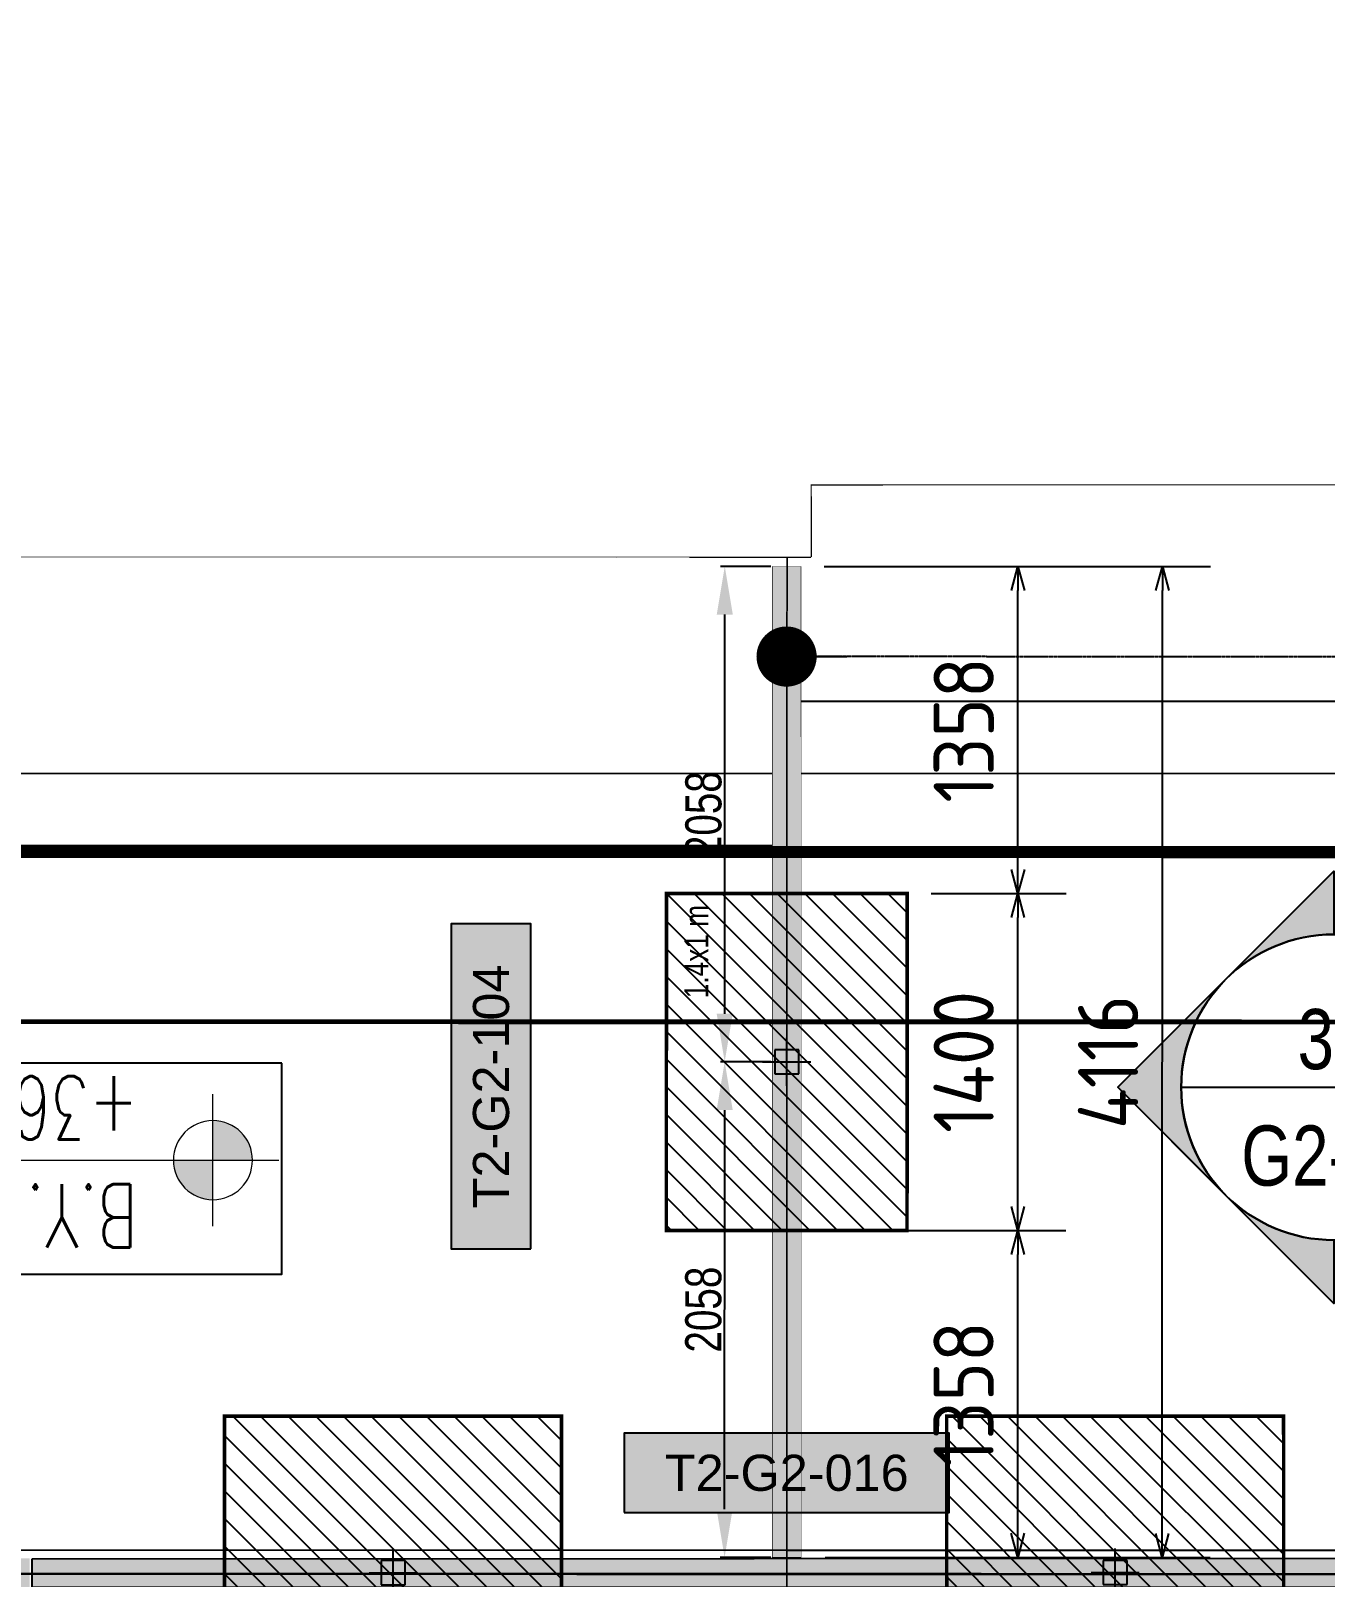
# Model space of a CAD drawing. Header units: centimetres. Extents: x -6122352 to 6876996, y -1694241 to 2592194.
# Drawn here: x 95045 to 100422, y -42178 to -35755 of the extents above; entities that cross this region are included whole.
import ezdxf
from ezdxf.enums import TextEntityAlignment as Align
from ezdxf.xclip import XClip

# ---------------------------------------------------------------- set-up
doc = ezdxf.new("R2010")
doc.units = ezdxf.units.CM
doc.header["$MEASUREMENT"] = 0
doc.header["$XCLIPFRAME"] = 2
doc.header["$PDMODE"] = 66
doc.header["$PDSIZE"] = 100
for name, pattern in [('CENTER', [2, 1.25, -0.25, 0.25, -0.25]), ('DASHED2', [0.375, 0.25, -0.125]), ('XR-AR-END-SETTING OUT PLAN$0$23261-XR-AR-SI-GF$0$HIDDEN', [0.375, 0.25, -0.125])]:
    doc.linetypes.add(name, pattern=pattern)
doc.layers.get('Defpoints').update_dxf_attribs({"color": 255, "linetype": 'CENTER'})
for name, color, linetype in [('00-MI-DIM', 7, 'Continuous'), ('23585-XR-AR-BOUNDARY WALLS AND SETBACKS$0$setback', 7, 'XR-AR-END-SETTING OUT PLAN$0$23261-XR-AR-SI-GF$0$HIDDEN'), ('@MI-FOOTINGS', 7, 'Continuous'), ('@MI-MEP', 7, 'Continuous'), ('@MI-REF LAYER', 7, 'Continuous'), ('@MI-TYPE-02', 6, 'Continuous'), ('B_TH_4', 7, 'Continuous'), ('PANEL-TAGS', 7, 'Continuous'), ('XR-AR-END-SETTING OUT PLAN$0$23585-XR-AR-END-GROUND FLOOR$0$A-Flor-Strs', 1, 'Continuous'), ('XR-AR-MID-SETTING OUT FOR MASTER$0$23585-XR-AR-MID-GROUND FLOOR$0$A-Flor-Strs', 1, 'Continuous'), ('XR-AR-MID-SETTING OUT FOR MASTER$0$23585-XR-AR-MID-GROUND FLOOR$0$GS-HATCH-FLOOR TILE', 251, 'Continuous'), ('XREF1$0$S-LEVELS', 2, 'Continuous'), ('XREF1$0$TYPICAL NEW PROFILE', 3, 'Continuous')]:
    doc.layers.add(name, color=color, linetype=linetype)
doc.layers.add('08-Compound Wall-2', color=6, linetype='Continuous', lineweight=25, true_color=0xff00ff)
doc.layers.add('23585-XR-AR-DAMAC PLOT LIMITS$0$1-End units', color=7, linetype='Continuous', lineweight=5, true_color=0xf8991e)
for name, color, linetype, lineweight in [('23585-XR-AR-DAMAC PLOT LIMITS$0$1-Mid units', 41, 'Continuous', 5), ('@ Foundations', 4, 'DASHED2', 50), ('A-ANNO-TEXT', 3, 'Continuous', 25), ('XR-AR-END-SETTING OUT PLAN$0$23585-XR-AR-END-GROUND FLOOR$0$A-GLAZ-SILL', 8, 'Continuous', 5), ('XR-AR-END-SETTING OUT PLAN$0$23585-XR-AR-END-GROUND FLOOR$0$A-GLAZ-WNDO', 232, 'Continuous', 9), ('XR-AR-END-SETTING OUT PLAN$0$23585-XR-AR-END-GROUND FLOOR$0$A-WALL', 7, 'Continuous', 30), ('XR-AR-END-SETTING OUT PLAN$0$23585-XR-AR-END-GROUND FLOOR$0$S-COLS', 51, 'Continuous', 40), ('XR-AR-END-SETTING OUT PLAN$0$23585-XR-AR-END-GROUND FLOOR$0$S-COLS-PATT', 8, 'Continuous', 5), ('XR-AR-MID-SETTING OUT FOR MASTER$0$23585-XR-AR-MID-GROUND FLOOR$0$$A-GLAZ-WNDO', 232, 'Continuous', 9), ('XR-AR-MID-SETTING OUT FOR MASTER$0$23585-XR-AR-MID-GROUND FLOOR$0$A-GLAZ-SILL', 8, 'Continuous', 5), ('XR-AR-MID-SETTING OUT FOR MASTER$0$23585-XR-AR-MID-GROUND FLOOR$0$A-GLAZ-WNDO', 232, 'Continuous', 9), ('XR-AR-MID-SETTING OUT FOR MASTER$0$23585-XR-AR-MID-GROUND FLOOR$0$A-WALL', 7, 'Continuous', 30), ('XR-AR-MID-SETTING OUT FOR MASTER$0$23585-XR-AR-MID-GROUND FLOOR$0$S-COLS', 51, 'Continuous', 40), ('XREF1$0$36-TAGLVL', 23, 'Continuous', 9)]:
    doc.layers.add(name, color=color, linetype=linetype, lineweight=lineweight)
doc.styles.add('Arial Narrow', font='ARIALN.TTF', dxfattribs={"width": 0.95, "height": 500})
doc.styles.add('JWC 1.50MM', font='GOTHIC.TTF', dxfattribs={"width": 0.8, "height": 1.5})
doc.styles.add('PANELTAG_STYLE', font='arial.ttf')
doc.styles.add('Schueco-BEMSTIL', font='isocpeur.ttf', dxfattribs={"width": 0.9})
doc.styles.add('XREF1$0$DLT_TEXT', font='romans.shx', dxfattribs={"width": 0.7})
doc.dimstyles.new('JWC - 1.5', dxfattribs={"dimtxt": 1.5, "dimasz": 2, "dimexe": 0.18, "dimexo": 0.06, "dimgap": 0.09, "dimtad": 1, "dimtoh": 1, "dimdec": 0, "dimzin": 0, "dimdsep": 46, "dimtxsty": 'JWC 1.50MM', "dimcen": 0.09, "dimclrd": 1, "dimclre": 1, "dimclrt": 2, "dimadec": 0, "dimazin": 0, "dimtfac": 1, "dimtdec": 0, "dimtofl": 0, "dimtmove": 0, "dimatfit": 3, "dimfxl": 30, "dimtolj": 1, "dimtzin": 0, "dimarcsym": 0})
doc.dimstyles.new('MI- JWC-TXT-2.5 MM', dxfattribs={"dimscale": 1.5, "dimtxt": 2.5, "dimasz": 1, "dimexe": 2, "dimexo": 1, "dimgap": 1, "dimtad": 1, "dimdec": 0, "dimdsep": 46, "dimtxsty": 'Schueco-BEMSTIL', "dimblk": 'OPEN30', "dimcen": 0, "dimdle": 2, "dimclrd": 140, "dimclre": 8, "dimclrt": 40, "dimadec": 0, "dimazin": 2, "dimtfac": 1, "dimtdec": 0, "dimtix": 1, "dimtmove": 2, "dimatfit": 3, "dimldrblk": 'OPEN', "dimfxl": 2, "dimlwd": -1, "dimlwe": -1, "dimarcsym": 0})
pattern_1 = [(45, (0, 0), (-57.45242597140699, 57.45242597140699), [])]

# ---------------------------------------------------------------- blocks, each defined once
blk = doc.blocks.new('23585-XR-AR-BOUNDARY WALLS AND SETBACKS')
at = {"layer": '08-Compound Wall-2'}
blk.add_lwpolyline([(496465.304265361, 2768950.314838669), (496482.9255285829, 2768934.168785633), (496489.0395714305, 2768940.84125811), (496493.0929700581, 2768945.265056611), (496497.1463700577, 2768949.688856612), (496501.1997700583, 2768954.112656611), (496505.2531700579, 2768958.536456612), (496511.2982549883, 2768965.13399356), (496493.6763889136, 2768981.279238157)], dxfattribs=at)
at = {"layer": '23585-XR-AR-BOUNDARY WALLS AND SETBACKS$0$setback', "ltscale": 40, "const_width": 0.05}
blk.add_lwpolyline([(496482.7465575228, 2768938.266069014), (496468.3693618508, 2768951.439640108), (496472.5242740114, 2768955.974177996), (496476.5774013817, 2768960.39789873), (496480.6310491082, 2768964.821550814), (496484.6844491076, 2768969.245350815), (496488.7378421992, 2768973.669143274), (496492.8907719729, 2768978.201506046), (496507.268439416, 2768965.02861297), (496503.11500178, 2768960.495598367), (496499.0616017811, 2768956.071798366), (496495.0082017799, 2768951.647998367), (496490.9548017806, 2768947.224198367), (496486.9014429426, 2768942.800443289)], close=True, dxfattribs=at)
blk = doc.blocks.new('A$C9d9485f6')
at = {"layer": 'A-ANNO-TEXT', "rotation": 312.4881850805905}
blk.add_blockref('23585-XR-AR-BOUNDARY WALLS AND SETBACKS', (-2377088.534775567, -1504219.252137818), dxfattribs=at)
blk = doc.blocks.new('23585-XR-AR-DAMAC PLOT LIMITS')
at = {"layer": '23585-XR-AR-DAMAC PLOT LIMITS$0$1-End units', "color": 251, "true_color": 0x636466}
for points in [[(496482.9316999996, 2768934.0275), (496465.2367000002, 2768950.2411), (496471.4183, 2768956.987500001), (496489.1133000003, 2768940.773700001)], [(496482.9316999996, 2768934.0275), (496489.1133000003, 2768940.773700001), (496506.8082999997, 2768924.5601), (496500.6268999996, 2768917.8137)]]:
    blk.add_lwpolyline(points, close=True, dxfattribs=at)
at = {"layer": '23585-XR-AR-DAMAC PLOT LIMITS$0$1-Mid units', "color": 251, "true_color": 0x636466}
for points in [[(496489.1133000003, 2768940.773700001), (496471.4183, 2768956.987500001), (496475.4715, 2768961.4113), (496493.1666999999, 2768945.1975)], [(496489.1133000003, 2768940.773700001), (496493.1666999999, 2768945.1975), (496510.8617000002, 2768928.983899999), (496506.8082999997, 2768924.5601)]]:
    blk.add_lwpolyline(points, close=True, dxfattribs=at)
blk = doc.blocks.new('A$Cf093b529')
at = {"layer": 'A-ANNO-TEXT'}
blk.add_blockref('23585-XR-AR-DAMAC PLOT LIMITS', (-495391.9901121984, -2768603.441896566), dxfattribs=at)
blk = doc.blocks.new('XR-AR-END-SETTING OUT PLAN$0$23585-XR-AR-END-GROUND FLOOR$0$A$C75a8815d')
at = {"layer": 'XR-AR-END-SETTING OUT PLAN$0$23585-XR-AR-END-GROUND FLOOR$0$S-COLS', "color": 252, "lineweight": 30}
blk.add_lwpolyline([(6049.830236434937, 13227.55946516991), (6049.830236434937, 12227.55946421623), (6249.830236196518, 12227.55946421623), (6249.830236434937, 13227.55946469307)], close=True, dxfattribs=at)
blk = doc.blocks.new('XR-AR-END-SETTING OUT PLAN')
at = {"layer": 'XR-AR-END-SETTING OUT PLAN$0$23585-XR-AR-END-GROUND FLOOR$0$A-Flor-Strs', "color": 8}
for points in [[(3000.084657981992, 19773.27214288712), (3000.084658399224, 20973.27214384079), (9090.020709103266, 20973.16710468142)], [(3300.084657981992, 19773.27214288712), (3300.084658041596, 20673.27217292786), (9090.0155365165, 20673.27206735766)]]:
    blk.add_lwpolyline(points, dxfattribs=at)
at = {"layer": 'XR-AR-END-SETTING OUT PLAN$0$23585-XR-AR-END-GROUND FLOOR$0$A-GLAZ-SILL', "color": 252}
blk.add_line((3550.084660366178, 19523.35189294815), (8750.084660485387, 19523.35189342499), dxfattribs=at)
at = {"layer": 'XR-AR-END-SETTING OUT PLAN$0$23585-XR-AR-END-GROUND FLOOR$0$A-GLAZ-WNDO', "color": 252}
for p, q in [((6150.084660366178, 19773.35189342499), (3550.084660425782, 19773.35189294815)), ((6150.084660366178, 19773.35189342499), (8750.084660246968, 19773.35189294815)), ((7410.084660485387, 19623.35189294815), (7410.084660306573, 19773.35189294815)), ((7460.084660425782, 19773.35189247131), (7460.084660127759, 19623.35189342499)), ((8700.084660306573, 19623.35189294815), (8700.084660485387, 19773.35189342499)), ((8750.084660246968, 19773.35189294815), (8750.084660485387, 19523.35189342499)), ((3550.084660425782, 19623.35189294815), (6150.084660485387, 19623.35189294815)), ((8750.084660127759, 19623.35189294815), (6150.084660485387, 19623.35189294815))]:
    blk.add_line(p, q, dxfattribs=at)
blk.add_lwpolyline([(7460.084660306573, 19723.35189294815), (8700.084660604596, 19723.35189294815)], dxfattribs=at)
for points in [[(6070.084660306573, 19563.35189294815), (4860.084660425782, 19563.35189437866), (4860.084660246968, 19613.35189247131), (6070.084659948945, 19613.35189294815)], [(6150.084660425782, 19563.35189294815), (6070.084660306573, 19563.35189294815), (6070.084659948945, 19613.35189294815), (6150.084660485387, 19613.35189342499)], [(6150.084660425782, 19563.35189294815), (6230.084660366178, 19563.35189390182), (6230.084660485387, 19613.35189342499), (6150.084660485387, 19613.35189342499)], [(6230.084660366178, 19563.35189390182), (7440.084660246968, 19563.35189294815), (7440.084660246968, 19613.35189199448), (6230.084660485387, 19613.35189342499)], [(7520.084660544991, 19563.35189199448), (7440.084660246968, 19563.35189294815), (7440.084660246968, 19613.35189199448), (7520.084660485387, 19613.35189294815)]]:
    blk.add_lwpolyline(points, close=True, dxfattribs=at)
at = {"layer": 'XR-AR-END-SETTING OUT PLAN$0$23585-XR-AR-END-GROUND FLOOR$0$A-WALL', "color": 8}
for points in [[(9250.08550722897, 19773.2721414566), (8750.084660485387, 19773.35278987885), (8750.084660306573, 19523.27034950256), (9250.027719274163, 19523.38991355896)], [(9250.102083459496, 6650.001490592957), (9050.100989297032, 6650.001235485077), (9050.10098965466, 8750.000639915466), (6850.11106570065, 8750.002635478973), (6850.111066058278, 8700.0026679039), (6750.111065879464, 8700.002668380737), (6750.111065879464, 8750.000871658325), (6650.111065939069, 8750.000871658325), (6650.111065283418, 8850.002022743225), (6950.111065164208, 8850.002250671387), (6950.111065879464, 8899.99970960617), (7050.111065879464, 8899.99970817566), (7050.11106570065, 8850.002797603607), (9050.099628582597, 8850.000640392303), (9050.10098899901, 10349.9981546402), (7050.11106581986, 10349.99975156784), (7050.111065998673, 9799.999710083008), (6950.11106570065, 9799.999708652496), (6950.112433806062, 10550.00580835342), (7050.108891561627, 10550.00580835342), (7050.104876235127, 10449.99988079071), (9050.099116638303, 10449.9981546402), (9049.948119357228, 19523.36598014832), (9249.950268521905, 19523.36597967148)]]:
    blk.add_lwpolyline(points, close=True, dxfattribs=at)
at = {"layer": 'XR-AR-END-SETTING OUT PLAN$0$23585-XR-AR-END-GROUND FLOOR$0$S-COLS-PATT', "color": 8}
blk.add_blockref('XR-AR-END-SETTING OUT PLAN$0$23585-XR-AR-END-GROUND FLOOR$0$A$C75a8815d', (3000.129344239831, 5499.998310089111), dxfattribs=at)
blk = doc.blocks.new('END UNIT')
at = {"xscale": 0.001, "yscale": 0.001, "zscale": 0.001}
blk.add_blockref('XR-AR-END-SETTING OUT PLAN', (-9.150201729830158, 0), dxfattribs=at)
blk = doc.blocks.new('XR-AR-MID-SETTING OUT FOR MASTER$0$23585-XR-AR-MID-GROUND FLOOR$0$945-4P-1-101-GROUND FLOOR PLAN$0$XR-MIDDLE-GROUND FLOOR PLAN$0$A$C446944C1')
at = {"layer": 'XR-AR-MID-SETTING OUT FOR MASTER$0$23585-XR-AR-MID-GROUND FLOOR$0$A-GLAZ-SILL', "color": 252}
blk.add_line((-2.733431756496429e-07, -4.737777635455132e-05), (5.199999726377428, -4.737754352390766e-05), dxfattribs=at)
for points in [[(2.208076124545187, -0.02284434624016285), (2.208076124545187, -0.1242443462833762), (2.093846930889413, -0.07354434626176953), (2.208076124545187, -0.02284434624016285)], [(2.991923328721896, -0.02284434624016285), (2.991923328721896, -0.1242443462833762), (3.106152522144839, -0.07354434579610825), (2.991923328721896, -0.02284434624016285)]]:
    blk.add_lwpolyline(points, dxfattribs=at)
at = {"layer": 'XR-AR-MID-SETTING OUT FOR MASTER$0$23585-XR-AR-MID-GROUND FLOOR$0$A-GLAZ-WNDO', "color": 252}
for p, q in [((5.199999726610258, 0.2499526219908148), (-2.735760062932968e-07, 0.2499526222236454)), ((-2.735760062932968e-07, 0.2499526222236454), (-2.733431756496429e-07, -4.737777635455132e-05)), ((0.04999972670339048, 0.0999526223167777), (0.04999972647055984, 0.2499526219908148)), ((1.284999726805836, 0.2499526222236454), (1.284999726805836, 0.09995262185111642)), ((1.334999726619571, 0.09995262208394706), (1.334999726619571, 0.2499526222236454)), ((3.864999726880342, 0.0999526223167777), (3.864999726880342, 0.2499526224564761)), ((3.914999726694077, 0.2499526222236454), (3.914999726694077, 0.09995262185111642)), ((5.149999726563692, 0.09995262254960835), (5.149999726796523, 0.2499526222236454)), ((5.199999726610258, 0.2499526219908148), (5.199999726377428, -4.737754352390766e-05)), ((-2.733431756496429e-07, 0.09995262208394706), (2.599999726517126, 0.09995262185111642)), ((5.199999726610258, 0.0999526223167777), (2.599999726517126, 0.09995262185111642))]:
    blk.add_line(p, q, dxfattribs=at)
for points in [[(1.284999726805836, 0.1999526221770793), (0.04999972647055984, 0.1999526226427406)], [(3.914999726694077, 0.1999526221770793), (5.149999726796523, 0.1999526219442487)]]:
    blk.add_lwpolyline(points, dxfattribs=at)
for points in [[(1.224999726749957, 0.03995262226089835), (1.304999726824462, 0.03995262226089835), (1.304999726824462, 0.08995262207463384), (1.224999726517126, 0.08995262230746448)], [(2.51999972644262, 0.03995262226089835), (1.304999726824462, 0.03995262226089835), (1.304999726824462, 0.08995262207463384), (2.519999726675451, 0.08995262207463384)], [(2.599999726517126, 0.03995262226089835), (2.51999972644262, 0.03995262226089835), (2.519999726675451, 0.08995262207463384), (2.599999726517126, 0.08995262254029512)], [(2.599999726517126, 0.03995262226089835), (2.679999726591632, 0.03995262202806771), (2.679999726591632, 0.08995262254029512), (2.599999726517126, 0.08995262254029512)], [(2.679999726591632, 0.03995262202806771), (3.89499972644262, 0.039952622493729), (3.894999726675451, 0.08995262207463384), (2.679999726591632, 0.08995262254029512)], [(3.974999726749957, 0.039952622493729), (3.89499972644262, 0.039952622493729), (3.894999726675451, 0.08995262207463384), (3.974999726749957, 0.08995262230746448)]]:
    blk.add_lwpolyline(points, close=True, dxfattribs=at)
blk = doc.blocks.new('XR-AR-MID-SETTING OUT FOR MASTER$0$23585-XR-AR-MID-GROUND FLOOR$0$A$C08698786')
at = {"layer": 'XR-AR-MID-SETTING OUT FOR MASTER$0$23585-XR-AR-MID-GROUND FLOOR$0$S-COLS', "color": 252, "lineweight": 30}
blk.add_lwpolyline([(-100.1414103507996, 18727.55777406693), (-100.141410112381, 17727.55777406693), (99.85858964920044, 17727.55777430534), (99.85858988761902, 18727.55777430534)], close=True, dxfattribs=at)
blk = doc.blocks.new('XR-AR-MID-SETTING OUT FOR MASTER')
at = {"layer": 'XR-AR-MID-SETTING OUT FOR MASTER$0$23585-XR-AR-MID-GROUND FLOOR$0$A-Flor-Strs', "color": 8}
for p, q in [((60.05534254956096, 20672.92354680672), (5940.045863168596, 20672.65234583314)), ((60.04151019822535, 20372.92400187173), (5940.031380742199, 20372.65280095958))]:
    blk.add_line(p, q, dxfattribs=at)
at = {"layer": 'XR-AR-MID-SETTING OUT FOR MASTER$0$23585-XR-AR-MID-GROUND FLOOR$0$A-WALL', "color": 8}
for points in [[(99.99999931454659, 19472.65428209305), (-99.99999925494194, 19472.65428256989), (-99.998236566782, 5500.00000667572), (100.0017631351948, 5500.000006198883), (99.9995484650135, 8850.141927242279), (1100.048611491919, 8850.10940027237), (1100.048611015081, 8950.109399795532), (100.03925588727, 8950.072475910187), (100.0088088810444, 10949.9982419014), (2099.951952844858, 10949.99824142456), (2099.998660355806, 9950.143901348114), (2199.988806992769, 9950.143900871277), (2200.057162195444, 11149.97698402405), (2100.075846284628, 11149.97698354721), (2100.039519578218, 11049.97698402405), (100.0088088810444, 11049.99824142456)], [(100.0000008046627, 19472.65428304672), (400.0004432499409, 19472.65428209305), (400.0004433095455, 19222.70159435272), (99.99999997019768, 19222.70159482956)]]:
    blk.add_lwpolyline(points, close=True, dxfattribs=at)
at = {"layer": 'XR-AR-MID-SETTING OUT FOR MASTER$0$23585-XR-AR-MID-GROUND FLOOR$0$$A-GLAZ-WNDO', "color": 8, "xscale": -1000, "yscale": 1000, "zscale": 1000}
blk.add_blockref('XR-AR-MID-SETTING OUT FOR MASTER$0$23585-XR-AR-MID-GROUND FLOOR$0$945-4P-1-101-GROUND FLOOR PLAN$0$XR-MIDDLE-GROUND FLOOR PLAN$0$A$C446944C1', (5600.000170022249, 19222.70166015625), dxfattribs=at)
at = {"layer": 'XR-AR-MID-SETTING OUT FOR MASTER$0$23585-XR-AR-MID-GROUND FLOOR$0$GS-HATCH-FLOOR TILE', "color": 8}
blk.add_blockref('XR-AR-MID-SETTING OUT FOR MASTER$0$23585-XR-AR-MID-GROUND FLOOR$0$A$C08698786', (-1.490116119384766e-07, 0), dxfattribs=at)
blk = doc.blocks.new('MID UNIT')
at = {"xscale": 0.001, "yscale": 0.001, "zscale": 0.001}
blk.add_blockref('XR-AR-MID-SETTING OUT FOR MASTER', (0, 0), dxfattribs=at)
blk = doc.blocks.new('TH_4')
at = {"xscale": -1}
blk.add_blockref('END UNIT', (495826.3053798428, 2769130.514097063), dxfattribs=at)
blk.add_blockref('MID UNIT', (495826.3053798475, 2769130.514097063), dxfattribs=at)
blk = doc.blocks.new('A$C780da55d')
at = {"layer": 'B_TH_4', "xscale": 1.000039159572381, "yscale": 1.000039159572381, "zscale": 1.000039159572381}
blk.add_blockref('TH_4', (-495814.0704651335, -2769239.302089663), dxfattribs=at)
blk = doc.blocks.new('23585-XR-AR-MALDIVE-2$0$TH_4')
blk.add_blockref('A$C780da55d', (495794.655359471, 2769130.864096801))
at = {"layer": '@ Foundations', "linetype": 'DASHED2', "ltscale": 0.25}
blk.add_lwpolyline([(495824.9554292943, 2769144.30675929), (495827.6554292943, 2769144.30675929), (495827.6554292943, 2769149.65675929), (495824.9554292943, 2769149.65675929)], close=True, dxfattribs=at)
blk = doc.blocks.new('A$Ca180d4cc')
at = {"color": 1, "true_color": 0xeb0000, "const_width": 0.01}
blk.add_lwpolyline([(33.14810496848077, 0.0001849504187703133), (27.14823525026441, -2.328306436538696e-10), (21.14824276231229, 0.0002450824249535799), (15.14823792874813, 0.0002075904048979282), (9.148233095183969, 0.0001700997818261385), (0.001010030508041382, 0.0001753086689859629), (0, 23.9999491032213), (9.14821824291721, 24.00004197121598), (15.14822307694703, 24.00007946440019), (21.14822790957987, 24.00011695502326), (27.1482327436097, 24.00015444657765), (33.14823757577688, 24.00019193859771), (42.29828637372702, 24.00006328010932), (42.2983012245968, 0.0001914068125188351)], close=True, dxfattribs=at)
blk = doc.blocks.new('A$Cab812dd2')
at = {"color": 1, "true_color": 0xeb0000, "const_width": 0.009999999999999998}
blk.add_lwpolyline([(33.1545027284883, 0.006143894279375672), (27.15449800388888, 0.004998242482542992), (21.15450557274744, 0.00413516815751791), (15.15450084907934, 0.002989516826346517), (9.154496124945581, 0.001843866892158985), (0.004435167647898197, 2.328306436538696e-10), (-4.656612873077393e-10, 24.00015403702855), (9.150048665236682, 24.00171532877721), (15.15005338797346, 24.0028609787114), (21.15005811303854, 24.00400663050823), (27.15006283624098, 24.00515227951109), (33.15006756037474, 24.0062979310751), (42.29828563099727, 24.00808041240089), (42.30172563716769, 0.007828111294656992)], close=True, dxfattribs=at)
blk = doc.blocks.new('XREF1$0$LVL  ATTR')
at = {"color": 7}
blk.add_wipeout([(-0.33727806633866564, 0.38352486299273547), (1.8973092599409713, 0.38352486299273547), (1.8973092599409713, -0.45047952129880775), (-0.33727806633866564, -0.4504795212988073)], dxfattribs=at)
at = {"layer": 'XREF1$0$36-TAGLVL', "extrusion": (-4.888139810645865e-07, 1.406522031717416e-17, 0.9999999999998805)}
h = blk.add_hatch(color=252, dxfattribs=at)
h.paths.add_polyline_path([(-0.06536514837319736, 0.1562500046566129, 0.4142135623730951), (-0.2216151483731973, 4.656612873077392e-09), (-0.06536514837319736, 4.656612873077392e-09)])
h.paths.add_polyline_path([(0.09088485162680264, 4.656612873077392e-09), (-0.06536514837319736, 4.656612873077392e-09), (-0.06536514837319736, -0.1562499953433871, 0.4142135623730951)])
at = {"layer": 'XREF1$0$36-TAGLVL', "extrusion": (-4.888139810645865e-07, 1.406522031717408e-17, 0.9999999999998805)}
for p, q in [((-0.06536515014719235, -0.2604166821887048), (-0.06536515014719235, 0.2604166511446238)), ((1.351057254982072, -1.396983861923218e-08, 5.262988010916589e-07), (-0.3253053234689158, -1.396983861923218e-08, -1.018362459642307e-07))]:
    blk.add_line(p, q, dxfattribs=at)
blk.add_circle((-0.06536514830387681, -4.494034574497252e-25, 3.195139836529895e-08), 0.15625, dxfattribs=at)
at = {"layer": 'XREF1$0$S-LEVELS', "color": 1}
blk.add_lwpolyline([(-0.3372780663386656, 0.3835248629927364), (1.897309259940972, 0.3835248629927364), (1.897309259940972, -0.4504795212988069), (-0.3372780663386656, -0.4504795212988069)], close=True, dxfattribs=at)
at = {"layer": 'XREF1$0$TYPICAL NEW PROFILE', "color": 3, "style": 'XREF1$0$DLT_TEXT', "width": 0.7}
for tag, p in [('+0.00M', (0.2413431143818681, 0.067100426539497, -0.0001437184612911057)), ('S.S.L', (0.2413431143818681, -0.3452672204089993, -0.0001437184612911057))]:
    blk.add_attdef(tag, p, '', height=0.2500000000000001, dxfattribs=at)
blk = doc.blocks.new('_Dot')
at = {"color": 0, "linetype": 'ByBlock', "lineweight": -2}
blk.add_line((-0.5, 0), (-1, 0), dxfattribs=at)
at = {"color": 0, "linetype": 'ByBlock', "const_width": 0.5}
blk.add_lwpolyline([(-0.25, 0, 1), (0.25, 0, 1)], format="xyb", close=True, dxfattribs=at)
blk = doc.blocks.new('A$C2baae4c6')
at = {"color": 1, "true_color": 0xeb0000, "const_width": 0.01}
blk.add_lwpolyline([(33.14810496842256, 1.311443219427019), (27.14823525008978, 1.311258269008249), (21.14824276213767, 1.311503351666033), (15.14823792834068, 1.311465859413147), (9.148233095358592, 1.311428369022906), (0.00101003039162606, 1.311433577910066), (0, 25.31120737222955), (9.148218243033625, 25.31130024045706), (15.14822307694703, 25.31133773364127), (21.14822790940525, 25.31137522403151), (27.14823274326045, 25.31141271581873), (33.14823757571867, 25.31145020760596), (42.2982863735524, 25.31132154911757), (42.29830122442218, 1.311449675820768)], close=True, dxfattribs=at)
blk = doc.blocks.new('A$C26b54db7')
at = {"color": 1, "true_color": 0xeb0000, "const_width": 0.01}
blk.add_lwpolyline([(33.1545027284883, 1.062951190397143), (27.15449800435454, 1.061805538833141), (21.1545055732131, 1.060942464508116), (15.15450084907934, 1.059796812944114), (9.154496125411242, 1.058651163242757), (0.004435167647898197, 1.056807296350598), (0, 25.05696133337915), (9.150048665236682, 25.05852262489498), (15.15005338843912, 25.05966827506199), (21.15005811303854, 25.060813926626), (27.15006283670664, 25.06195957586169), (33.1500675608404, 25.06310522742569), (42.29828563099727, 25.06488770851865), (42.30172563763335, 1.064635407645255)], close=True, dxfattribs=at)
blk = doc.blocks.new('_Open30')
at = {"color": 0, "linetype": 'ByBlock', "lineweight": -2}
for p, q in [((-1, 0.26794919), (0, 0)), ((0, 0), (-1, -0.26794919)), ((0, 0), (-1, 0))]:
    blk.add_line(p, q, dxfattribs=at)
blk = doc.blocks.new('*D3375')
at = {"layer": '@MI-TYPE-02', "color": 8, "transparency": 16777216}
for p, q in [((-4206.736299359705, 5738.274783964328), (-4206.736299359704, 4138.45418487972)), ((-90.2515255864122, 5743.2387761297), (-90.2515255864119, 4138.454184879721))]:
    blk.add_line(p, q, dxfattribs=at)
at = {"layer": '@MI-TYPE-02', "color": 140, "transparency": 16777216}
blk.add_line((-4106.736299359704, 4338.45418487972), (-190.2515255864119, 4338.454184879721), dxfattribs=at)
at = {"layer": 'Defpoints', "color": 0, "transparency": 16777216}
for p in [(-4206.736299359706, 5838.274783964328), (-90.25152558641273, 5843.2387761297), (-90.25152558641233, 4338.454184879721)]:
    blk.add_point(p, dxfattribs=at)
at = {"layer": '@MI-TYPE-02', "color": 140, "transparency": 16777216, "xscale": 100, "yscale": 100, "zscale": 100, "rotation": 180}
blk.add_blockref('_Open30', (-4206.736299359704, 4338.45418487972), dxfattribs=at)
at = {"layer": '@MI-TYPE-02', "color": 140, "transparency": 16777216, "xscale": 100, "yscale": 100, "zscale": 100}
blk.add_blockref('_Open30', (-90.25152558641194, 4338.454184879721), dxfattribs=at)
at = {"layer": '@MI-TYPE-02', "color": 40, "transparency": 16777216, "insert": (-2148.493912473058, 4563.45418487972), "char_height": 250, "attachment_point": 5, "style": 'Schueco-BEMSTIL'}
blk.add_mtext('4116', dxfattribs=at)
blk = doc.blocks.new('_Open')
at = {"color": 0, "linetype": 'ByBlock', "lineweight": -2}
for p, q in [((-1, 0.1666666666666667), (0, 0)), ((-1, -0.1666666666666667), (0, 0)), ((0, 0), (-1, 0))]:
    blk.add_line(p, q, dxfattribs=at)
blk = doc.blocks.new('T2-SINGLE FOOTING')
at = {"layer": '@MI-FOOTINGS', "transparency": 33554679}
h = blk.add_hatch(dxfattribs=at)
h.set_pattern_fill('ANSI31', color=8, scale=650)
h.set_pattern_definition(pattern_1)
h.paths.add_polyline_path([(-700, 500), (700, 500), (700, -500), (-700, -500)])
at = {"layer": '@MI-FOOTINGS', "color": 62, "const_width": 15}
blk.add_lwpolyline([(-700, 500), (700, 500), (700, -500), (-700, -500)], close=True, dxfattribs=at)
at = {"layer": '@MI-FOOTINGS', "color": 30}
blk.add_point((0, 0), dxfattribs=at)
at = {"color": 94, "insert": (264.757293574512, 425.4484028802568), "char_height": 100, "attachment_point": 1, "style": 'Arial Narrow'}
blk.add_mtext_dynamic_manual_height_columns('1.4x1 m', width=1894.42419414164, gutter_width=2500, heights=[0], dxfattribs=at)
blk = doc.blocks.new('*D3379')
at = {"color": 1, "lineweight": -2, "transparency": 16777216}
for p, q in [((-4206.757641176431, 5964.27478206651), (-4206.757641176431, 6174.35920191482)), ((-2148.514892425941, 5964.722103041204), (-2148.514892425941, 6174.35920191482)), ((-4006.757641176431, 6156.35920191482), (-2348.514892425941, 6156.35920191482))]:
    blk.add_line(p, q, dxfattribs=at)
at = {"color": 1, "transparency": 16777216}
for points in [[(-4006.757641176431, 6189.692535248153), (-4006.757641176431, 6123.025868581487), (-4206.757641176431, 6156.35920191482)], [(-2348.514892425941, 6189.692535248153), (-2348.514892425941, 6123.025868581487), (-2148.514892425941, 6156.35920191482)]]:
    blk.add_solid(points, dxfattribs=at)
at = {"layer": 'Defpoints', "color": 0, "transparency": 16777216}
for p in [(-2148.514892425941, 6156.35920191482), (-4206.757641176431, 5958.27478206651), (-2148.514892425941, 5958.722103041204)]:
    blk.add_point(p, dxfattribs=at)
at = {"color": 2, "transparency": 16777216, "insert": (-3177.636266801186, 6244.132145490619), "char_height": 150, "attachment_point": 5, "style": 'JWC 1.50MM'}
blk.add_mtext('\\A1;2058', dxfattribs=at)
blk = doc.blocks.new('*D3377')
at = {"color": 1, "lineweight": -2, "transparency": 16777216}
for p, q in [((-2148.514892425941, 5964.722103041204), (-2148.514892425941, 6174.35920191482)), ((-90.27214367548004, 5965.169424015898), (-90.27214367548002, 6174.35920191482)), ((-1948.514892425941, 6156.35920191482), (-290.27214367548, 6156.35920191482))]:
    blk.add_line(p, q, dxfattribs=at)
at = {"color": 1, "transparency": 16777216}
for points in [[(-1948.514892425941, 6189.692535248153), (-1948.514892425941, 6123.025868581487), (-2148.514892425941, 6156.35920191482)], [(-290.27214367548, 6189.692535248153), (-290.27214367548, 6123.025868581487), (-90.27214367548002, 6156.35920191482)]]:
    blk.add_solid(points, dxfattribs=at)
at = {"layer": 'Defpoints', "color": 0, "transparency": 16777216}
for p in [(-90.27214367548002, 6156.35920191482), (-2148.514892425941, 5958.722103041204), (-90.27214367548004, 5959.169424015898)]:
    blk.add_point(p, dxfattribs=at)
at = {"color": 2, "transparency": 16777216, "insert": (-1119.393518050711, 6244.132145490619), "char_height": 150, "attachment_point": 5, "style": 'JWC 1.50MM'}
blk.add_mtext('\\A1;2058', dxfattribs=at)
blk = doc.blocks.new('*D3529')
at = {"color": 8, "transparency": 16777216}
for p, q in [((-4206.736299359705, 5738.274783964327), (-4206.736299359705, 4738.36879580142)), ((-2848.504221517556, 5738.569970573029), (-2848.504221517556, 4738.36879580142))]:
    blk.add_line(p, q, dxfattribs=at)
at = {"color": 140, "transparency": 16777216}
blk.add_line((-4106.736299359705, 4938.36879580142), (-2948.504221517556, 4938.36879580142), dxfattribs=at)
at = {"layer": 'Defpoints', "color": 0, "transparency": 16777216}
for p in [(-4206.736299359705, 5838.274783964327), (-2848.504221517556, 5838.569970573029), (-2848.504221517556, 4938.36879580142)]:
    blk.add_point(p, dxfattribs=at)
at = {"color": 140, "transparency": 16777216, "xscale": 100, "yscale": 100, "zscale": 100, "rotation": 180}
blk.add_blockref('_Open30', (-4206.736299359705, 4938.36879580142), dxfattribs=at)
at = {"color": 140, "transparency": 16777216, "xscale": 100, "yscale": 100, "zscale": 100}
blk.add_blockref('_Open30', (-2848.504221517556, 4938.36879580142), dxfattribs=at)
at = {"color": 40, "transparency": 16777216, "insert": (-3527.620260438631, 5163.36879580142), "char_height": 250, "attachment_point": 5, "style": 'Schueco-BEMSTIL'}
blk.add_mtext('1358', dxfattribs=at)
blk = doc.blocks.new('*D3530')
at = {"color": 8, "transparency": 16777216}
for p, q in [((-2848.504221517556, 5738.569970573029), (-2848.504221517556, 4738.368795801332)), ((-1448.504221517556, 5298.722103990105), (-1448.504221517556, 4738.368795801332))]:
    blk.add_line(p, q, dxfattribs=at)
at = {"color": 140, "transparency": 16777216}
blk.add_line((-2748.504221517556, 4938.368795801332), (-1548.504221517556, 4938.368795801332), dxfattribs=at)
at = {"layer": 'Defpoints', "color": 0, "transparency": 16777216}
for p in [(-2848.504221517556, 5838.569970573029), (-1448.504221517556, 5398.722103990105), (-1448.504221517556, 4938.368795801332)]:
    blk.add_point(p, dxfattribs=at)
at = {"color": 140, "transparency": 16777216, "xscale": 100, "yscale": 100, "zscale": 100, "rotation": 180}
blk.add_blockref('_Open30', (-2848.504221517556, 4938.368795801332), dxfattribs=at)
at = {"color": 140, "transparency": 16777216, "xscale": 100, "yscale": 100, "zscale": 100}
blk.add_blockref('_Open30', (-1448.504221517556, 4938.368795801332), dxfattribs=at)
at = {"color": 40, "transparency": 16777216, "insert": (-2148.504221517556, 5163.368795801332), "char_height": 250, "attachment_point": 5, "style": 'Schueco-BEMSTIL'}
blk.add_mtext('1400', dxfattribs=at)
blk = doc.blocks.new('*D3531')
at = {"color": 8, "transparency": 16777216}
for p, q in [((-90.25080185862998, 5739.169425913657), (-90.25080185863006, 4738.368795801376)), ((-1448.504221517556, 5298.722103990105), (-1448.504221517556, 4738.368795801376))]:
    blk.add_line(p, q, dxfattribs=at)
at = {"color": 140, "transparency": 16777216}
blk.add_line((-1348.504221517556, 4938.368795801376), (-190.25080185863, 4938.368795801376), dxfattribs=at)
at = {"layer": 'Defpoints', "color": 0, "transparency": 16777216}
for p in [(-90.25080185862998, 5839.169425913657), (-1448.504221517556, 5398.722103990105), (-90.25080185863004, 4938.368795801376)]:
    blk.add_point(p, dxfattribs=at)
at = {"color": 140, "transparency": 16777216, "xscale": 100, "yscale": 100, "zscale": 100, "rotation": 180}
blk.add_blockref('_Open30', (-1448.504221517556, 4938.368795801376), dxfattribs=at)
at = {"color": 140, "transparency": 16777216, "xscale": 100, "yscale": 100, "zscale": 100}
blk.add_blockref('_Open30', (-90.25080185863004, 4938.368795801376), dxfattribs=at)
at = {"color": 40, "transparency": 16777216, "insert": (-769.3775116880931, 5163.368795801376), "char_height": 250, "attachment_point": 5, "style": 'Schueco-BEMSTIL'}
blk.add_mtext('1358', dxfattribs=at)
blk = doc.blocks.new('T2-FOOTING PLAN')
at = {"layer": '@MI-FOOTINGS', "transparency": 33554679}
h = blk.add_hatch(dxfattribs=at)
h.set_pattern_fill('ANSI31', color=8, scale=650)
h.set_pattern_definition(pattern_1)
h.paths.add_polyline_path([(-700, 650), (700, 650), (700, -650), (-700, -650)])
at = {"layer": '@MI-FOOTINGS', "color": 160, "true_color": 0x3340f0, "const_width": 15}
blk.add_lwpolyline([(-700, 650), (700, 650), (700, -650), (-700, -650)], close=True, dxfattribs=at)
at = {"layer": '@MI-FOOTINGS', "color": 30}
blk.add_point((0, 0), dxfattribs=at)
blk = doc.blocks.new('G6-T2-REAR-RIGHT END')
at = {"layer": '@MI-TYPE-02'}
h = blk.add_hatch(color=256, dxfattribs=at)
h.dxf.hatch_style = 1
h.paths.add_polyline_path([(-42165.20322779473, 51.31790563929826), (-36165.26883805217, 53.52173404814675), (-36164.79980276595, -66.47734930645674), (-42164.73419250851, -68.68117771530524)])
h.paths.add_polyline_path([(-36155.27285284246, 52.39341225381941), (-30155.33846309991, 54.5972406626679), (-30154.86942781368, -65.4018426919356), (-36154.80381755624, -67.6056711007841)])
h.paths.add_polyline_path([(-30145.34286372142, 53.5676308167167), (-24145.40847397898, 55.77145922509953), (-24144.93943869264, -64.2276241290383), (-30144.8738284352, -66.4314525378868)])
h.paths.add_polyline_path([(-24135.41248876916, 54.64313743077219), (-18135.47809902672, 56.84696583962068), (-18135.00906374038, -63.15211751451716), (-24134.94345348293, -65.35594592336565)])
h.paths.add_polyline_path([(-18125.4829011769, 55.92008403828368), (-12125.54851143435, 58.12391244713217), (-12125.07947614801, -61.87517090747133), (-18125.01386589068, -64.07899931631982)])
h.paths.add_polyline_path([(-12115.5537454345, 57.30751616088673), (-6115.619355691946, 59.51134456973523), (-6115.150320405606, -60.48773878440261), (-12115.08471014828, -62.6915671932511)])
h.paths.add_polyline_path([(-6105.623370482237, 58.38302277540788), (-0.2345176431117579, 59.99954167706892), (0.2345176431117579, -59.99954167706892), (-6105.154335196014, -61.61606057872996)])
blk.add_lwpolyline([(-36155.27285284246, 52.39341225381941), (-30155.33846309991, 54.5972406626679), (-30154.86942781368, -65.4018426919356), (-36154.80381755624, -67.6056711007841)], close=True, dxfattribs=at)
at = {"layer": '@MI-FOOTINGS', "xscale": -1, "rotation": 0.01015602854542941}
for p in [(-34655.28631292563, -5.60584732843563), (-31655.28636005521, -5.074078920297325)]:
    blk.add_blockref('T2-FOOTING PLAN', p, dxfattribs=at)
blk = doc.blocks.new('*U1430')
h = blk.add_hatch(color=94)
edge = h.paths.add_edge_path()
edge.add_line((-5.853590386044781e-15, -6.350000000000011), (-3.839567134987508e-15, -8.98025612106916))
edge.add_line((-3.839567134987508e-15, -8.98025612106916), (-8.98025612106916, -1.4210854715202e-14))
edge.add_line((-8.98025612106916, -1.364422505680946e-14), (-1.243449787580175e-14, 8.980256121069147))
edge.add_line((-1.308023176029987e-14, 8.980256121069147), (-6.554262137165959e-15, 6.349999999999988))
edge.add_arc((-2.326472348102011e-15, -1.154631945610163e-14), 6.35, 90.00000000000004, 269.9999999999999)
at = {"color": 94}
blk.add_line((-6.35, -5.639932965095795e-15), (6.35, -1.127986593019159e-14), dxfattribs=at)
for points in [[(-5.853590386044781e-15, -6.350000000000011), (-3.839567134987508e-15, -8.98025612106916), (-8.98025612106916, -1.364422505680946e-14), (-1.308023176029987e-14, 8.980256121069147), (-6.554262137165959e-15, 6.349999999999988, 0.9999999999999994)], [(-4.490128060534579, 4.490128060534578, 0.4142135623730951), (-4.490128060534578, -4.49012806053458), (-8.98025612106916, -1.236372533598709e-15), (-4.490128060534585, 4.490128060534578)]]:
    blk.add_lwpolyline(points, format="xyb", close=True)
blk.add_circle((-1.409983241273949e-15, -5.639932965095795e-15), 6.35, dxfattribs=at)
at = {"style": 'Arial Narrow', "width": 0.95, "flags": 8}
blk.add_attdef('VIEWNUMBER', text='', height=2.5, dxfattribs=at).set_placement((-1.409983241273949e-15, -5.639932965095795e-15), align=Align.BOTTOM_CENTER)
blk.add_attdef('SHEETNUMBER', text='', height=2.5, dxfattribs=at).set_placement((-1.409983241273949e-15, -1.587500000000005), align=Align.TOP_CENTER)
blk = doc.blocks.new('PANELTAG')
at = {"layer": 'PANEL-TAGS', "color": 1}
blk.add_lwpolyline([(-13.5, -3.3), (13.5, -3.3), (13.5, 3.3), (-13.5, 3.3)], close=True, dxfattribs=at)
at = {"layer": 'PANEL-TAGS', "color": 40, "true_color": 0xffd700}
blk.add_solid([(-13.5, -3.3), (13.5, -3.3), (-13.5, 3.3), (13.5, 3.3)], dxfattribs=at)
at = {"layer": 'PANEL-TAGS', "color": 5, "style": 'PANELTAG_STYLE'}
blk.add_attdef('TAGNO', text='', height=3, dxfattribs=at).set_placement((0, 0), align=Align.CENTER)
blk = doc.blocks.new('G6-Partition Walls')
at = {"layer": '@MI-TYPE-02'}
h = blk.add_hatch(color=256, dxfattribs=at)
h.dxf.hatch_style = 1
h.paths.add_polyline_path([(-90.27214367545093, 5959.169424015898), (-90.25080185866682, 5839.1694259137), (-4206.736299359676, 5838.274783964313), (-4206.757641176431, 5958.27478206651)])
at = {"layer": '@MI-TYPE-02', "const_width": 2.5}
blk.add_lwpolyline([(-90.27214367545093, 5959.169424015898), (-90.25080185866682, 5839.1694259137), (-4206.736299359676, 5838.274783964313), (-4206.757641176431, 5958.27478206651)], close=True, dxfattribs=at)
blk.add_blockref('T2-SINGLE FOOTING', (-2148.504221517556, 5898.722103990105))
at = {"color": 94}
for base, p1, p2, picture, middle in [((-2148.514892425941, 6156.35920191482), (-4206.757641176431, 5958.27478206651), (-2148.514892425941, 5958.722103041204), '*D3379', (-3177.636266801186, 6244.132145490619)), ((-90.27214367548002, 6156.35920191482), (-2148.514892425941, 5958.722103041204), (-90.27214367548004, 5959.169424015898), '*D3377', (-1119.393518050711, 6244.132145490619))]:
    dim = blk.add_linear_dim(base=base, p1=p1, p2=p2, dimstyle='JWC - 1.5', dxfattribs=at)
    dim.commit()
    dim.dimension.update_dxf_attribs({"geometry": picture, "text_midpoint": middle})
for base, p1, p2, picture, middle in [((-2848.504221517556, 4938.36879580142), (-4206.736299359705, 5838.274783964327), (-2848.504221517556, 5838.569970573029), '*D3529', (-3527.620260438631, 5163.36879580142)), ((-1448.504221517556, 4938.368795801332), (-2848.504221517556, 5838.569970573029), (-1448.504221517556, 5398.722103990105), '*D3530', (-2148.504221517556, 5163.368795801332)), ((-90.25080185863004, 4938.368795801376), (-1448.504221517556, 5398.722103990105), (-90.25080185862998, 5839.169425913657), '*D3531', (-769.3775116880931, 5163.368795801376))]:
    dim = blk.add_linear_dim(base=base, p1=p1, p2=p2, dimstyle='MI- JWC-TXT-2.5 MM')
    dim.commit()
    dim.dimension.update_dxf_attribs({"geometry": picture, "text_midpoint": middle})
at = {"layer": '@MI-TYPE-02'}
dim = blk.add_linear_dim(base=(-90.25152558641233, 4338.454184879721), p1=(-4206.736299359705, 5838.274783964327), p2=(-90.25152558641275, 5843.2387761297), dimstyle='MI- JWC-TXT-2.5 MM', dxfattribs=at)
dim.commit()
dim.dimension.update_dxf_attribs({"geometry": '*D3375', "text_midpoint": (-2148.493912473058, 4563.45418487972)})

msp = doc.modelspace()

# ---------------------------------------------------------------- hatches: boundary and pattern name
at = {"layer": '@MI-REF LAYER'}
h = msp.add_hatch(dxfattribs=at)
h.set_pattern_fill('ANSI31', color=256, scale=1999.999998458916, angle=186.7183412143764)
h.set_pattern_definition([(231.7183412143764, (-2377109729.195271, -1504175463.930205), (196.2436825049419, -154.8819453021617), [])])
h.paths.add_polyline_path([(92037.13902258463, -23664.3948279237), (128338.704709431, -23670.85480309973), (128336.2093290135, -37944.68568790456), (122085.9638312767, -37943.57343604637), (122086.1519751847, -37642.94383336664), (98284.7186077416, -37638.70829634352), (98284.79975513293, -37939.33794656528), (92034.55425807217, -37938.22569720303)])

# ---------------------------------------------------------------- block references
at = {"layer": '@MI-MEP', "color": 10, "xscale": 1000, "yscale": 1000, "zscale": 1000, "rotation": 359.9792219100943}
msp.add_blockref('A$Cab812dd2', (89026.5329824112, -66163.9723817782), dxfattribs=at)
at = {"layer": '@MI-REF LAYER', "xscale": 1000, "yscale": 1000, "zscale": 1000}
msp.add_blockref('A$C9d9485f6', (-23958.95045533385, 48155.57226163784), dxfattribs=at)
at = {"layer": '@MI-REF LAYER', "xscale": 1000, "yscale": 1000, "zscale": 1000, "rotation": 312.4882903633292}
msp.add_blockref('A$Cf093b529', (-891608.7329339073, 539022.7201118186), dxfattribs=at)
at = {"layer": '@MI-REF LAYER', "color": 10, "xscale": 999.9999999999998, "yscale": 999.9999999999998, "zscale": 999.9999999999998, "rotation": 359.9792219095311}
msp.add_blockref('A$C26b54db7', (89026.14973557193, -67220.77960887644), dxfattribs=at)

# ---------------------------------------------------------------- next in the draw order: block references
at = {"layer": '@MI-REF LAYER'}
ref = msp.add_blockref('23585-XR-AR-MALDIVE-2$0$TH_4', (496417262.486582, 2769024071.136306), dxfattribs=dict(at, xscale=999.9999999999998, yscale=999.9999999999998, zscale=999.9999999999998, rotation=179.9898040398786))
XClip(ref).set_block_clipping_path([(495835.39554444235, 2769154.4543920932), (495826.3054936873, 2769154.4143740092), (495820.3054908863, 2769154.4143365184), (495814.30548605276, 2769154.414299026), (495808.30548121966, 2769154.4142615357), (495802.3054763861, 2769154.4142240435), (495793.3572849813, 2769154.454544789), (495793.3582675471, 2769130.514365376), (495835.3955587419, 2769130.5143724433)])

# ---------------------------------------------------------------- next in the draw order: linework, layer by layer
at = {"layer": '@MI-REF LAYER', "const_width": 5}
msp.add_lwpolyline([(128336.2540242733, -37944.68569592456), (122085.9638314471, -37943.5734359267), (122086.1519760981, -37642.94383344002), (98284.7186079132, -37638.70829618581), (98284.79975523063, -37939.33794651444), (92034.55425771952, -37938.22569750743), (92037.1390228465, -23664.39482768384), (128338.704709444, -23670.85480311403)], close=True, dxfattribs=at)

# ---------------------------------------------------------------- next in the draw order: block references
msp.add_blockref('G6-T2-REAR-RIGHT END', (131205.2053669541, -42154.50797067919))
at = {"layer": '00-MI-DIM'}
ref = msp.add_blockref('*U1430', (100458.9752335598, -40143.42960484113), dxfattribs=dict(at, xscale=100, yscale=100, zscale=100))
ref.add_attrib('VIEWNUMBER', '35', dxfattribs={"layer": '0', "height": 250, "style": 'Arial Narrow', "width": 0.95}).set_placement((100458.9752335598, -40143.42960484113), align=Align.BOTTOM_CENTER)
ref.add_attrib('SHEETNUMBER', 'G2-T2', dxfattribs={"layer": '0', "height": 250, "style": 'Arial Narrow', "width": 0.95}).set_placement((100458.9752335598, -40302.17960484113), align=Align.TOP_CENTER)
at = {"layer": '@MI-MEP', "color": 10, "xscale": 1000, "yscale": 1000, "zscale": 1000, "rotation": 179.9898040371397}
msp.add_blockref('A$Ca180d4cc', (131337.7931331814, -18171.28413188925), dxfattribs=at)
at = {"layer": '@MI-REF LAYER', "extrusion": (5.288050548076937e-12, -6.924062986783415e-09, 1), "xscale": 250, "yscale": 250, "zscale": 250, "rotation": 180.0886329995065}
msp.add_blockref('_Dot', (98184.6994053549, -38354.12400824004, -22.4599562064884), dxfattribs=at)
at = {"layer": 'PANEL-TAGS'}
ref = msp.add_blockref('PANELTAG', (96956.7120265537, -40139.949323643), dxfattribs=dict(at, xscale=50.00000000000001, yscale=50.00000000000001, zscale=50.00000000000001, rotation=90.00000000000001))
ref.add_attrib('TAGNO', 'T2-G2-104', dxfattribs={"color": 5, "height": 150, "rotation": 90, "style": 'PANELTAG_STYLE'}).set_placement((96956.7120265537, -40139.949323643), align=Align.MIDDLE_CENTER)
ref = msp.add_blockref('PANELTAG', (98185.36231660843, -41745.1328163147), dxfattribs=dict(at, xscale=50, yscale=50, zscale=50))
ref.add_attrib('TAGNO', 'T2-G2-016', dxfattribs={"color": 5, "height": 150, "style": 'PANELTAG_STYLE'}).set_placement((98185.36231660843, -41745.1328163147), align=Align.MIDDLE_CENTER)

# ---------------------------------------------------------------- next in the draw order: block references
at = {"layer": '@MI-REF LAYER', "color": 7}
ref = msp.add_blockref('XREF1$0$LVL  ATTR', (95732.57418732715, -40446.35170082571, 0.1511171693096003), dxfattribs=dict(at, xscale=-1051.480567989675, yscale=1051.480567989676, zscale=1051.480567989675, rotation=359.9890116976798))
ref.add_attrib('S.S.L', 'B.Y.L(DMD)', (95489.50864427691, -40546.47671774968), dxfattribs={"layer": 'XREF1$0$TYPICAL NEW PROFILE', "color": 3, "height": 262.8701419974187, "rotation": 179.989014999687, "style": 'XREF1$0$DLT_TEXT', "width": 0.7})
ref.add_attrib('+0.00M', '+36.64M ', (95491.82032211218, -40097.14216158161), dxfattribs={"layer": 'XREF1$0$TYPICAL NEW PROFILE', "color": 3, "height": 262.8701419974187, "rotation": 179.989014999687, "style": 'XREF1$0$DLT_TEXT', "width": 0.7})

# ---------------------------------------------------------------- next in the draw order: wipeouts: each hides what was drawn before it
at = {"color": 10}
msp.add_wipeout([(92037.13902258464, -23664.3948279237), (128338.70470943095, -23670.854803099734), (128336.20932901348, -37944.685687904566), (122085.96383127675, -37943.57343604637), (122086.15197518466, -37642.94383336664), (98284.71860774161, -37638.708296343524), (98284.79975513293, -37939.337946565276), (92034.55425807218, -37938.22569720303)], dxfattribs=at).dxf.layer = '@MI-REF LAYER'

# ---------------------------------------------------------------- next in the draw order: linework, layer by layer
at = {"layer": '@MI-REF LAYER', "color": 1, "const_width": 20}
msp.add_lwpolyline([(89130.20128739443, -42145.25174828441), (91624.97045996191, -39870.35373164149), (105985.2601377271, -39873.05715639537), (105984.1160719803, -36710.67836498001), (105985.2601377271, -39873.05715639537), (128428.6569679088, -39877.45092335262), (131079.1303563981, -42167.18121089629)], dxfattribs=at)
at = {"layer": '@MI-REF LAYER', "linetype": 'DASHED2', "extrusion": (3.922150566507449e-12, 7.460187453559482e-09, 1), "elevation": -22.4605079907749}
msp.add_lwpolyline([(98186.09144912337, -38353.05547920333), (112409.6846914497, -38355.58512525234), (112966.6126393761, -37618.90577273852)], dxfattribs=at)

# ---------------------------------------------------------------- next in the draw order: block references
at = {"layer": '@MI-REF LAYER', "color": 10, "xscale": 1000, "yscale": 1000, "zscale": 1000, "rotation": 179.9898040371397}
msp.add_blockref('A$C2baae4c6', (131338.0264756741, -16860.02588365775), dxfattribs=at)
at = {"layer": '@MI-TYPE-02', "rotation": 89.9898100330467}
msp.add_blockref('G6-Partition Walls', (104084.3207224413, -37890.68311821189), dxfattribs=at)

doc.saveas('drawing.dxf')
